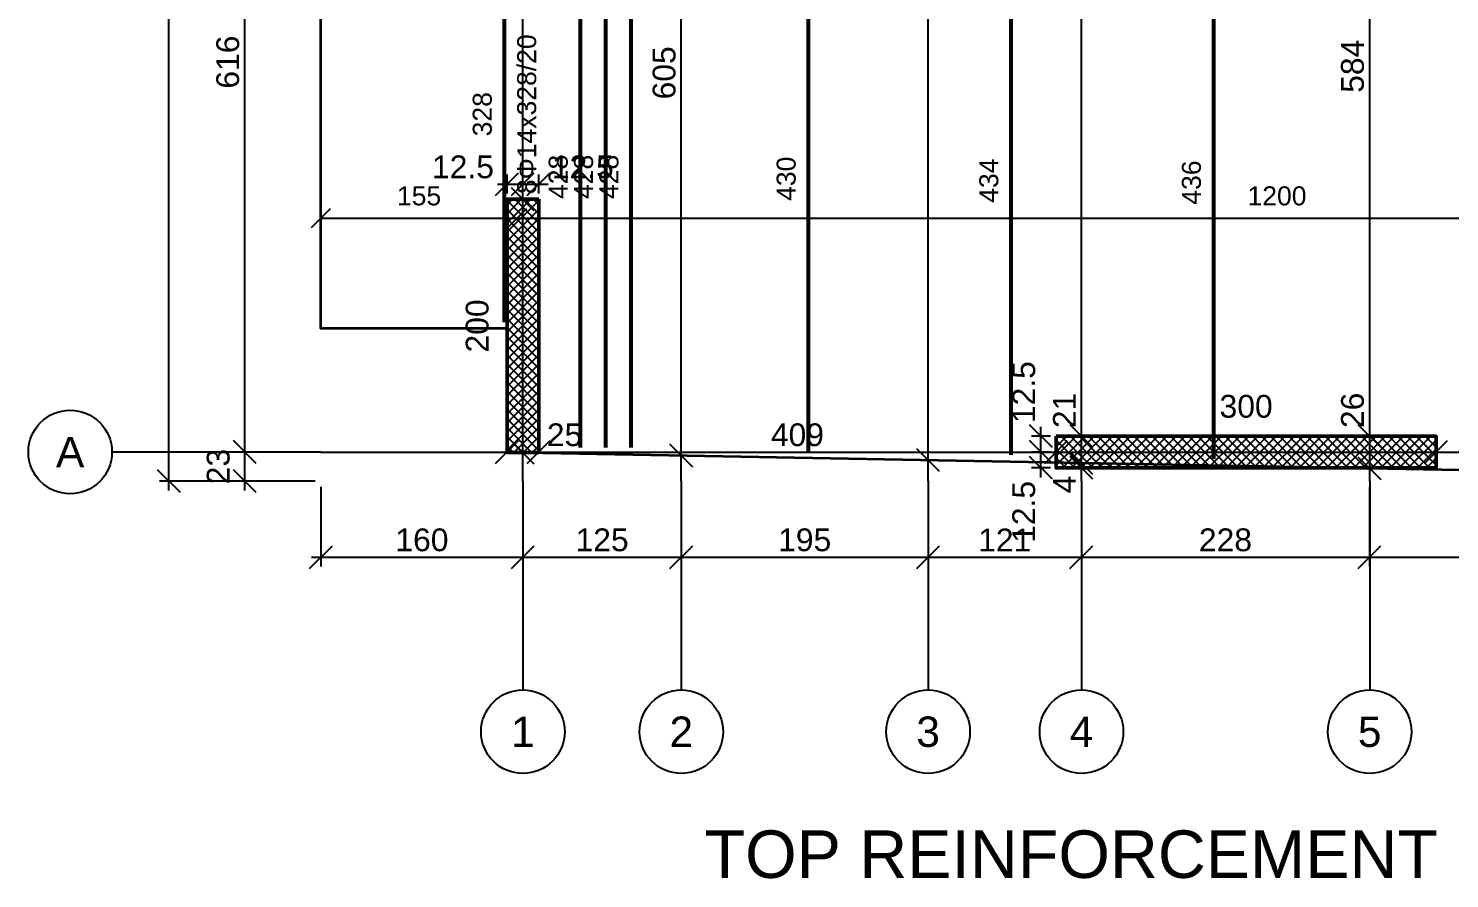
# Model space of a CAD drawing. Header units: millimetres. Extents: x -231 to 4719, y -2977 to 4533.
# Drawn here: x 2688 to 3810, y -2977 to -2305 of the extents above; entities that cross this region are included whole.
import ezdxf
from ezdxf.enums import TextEntityAlignment as Align

# ---------------------------------------------------------------- set-up
doc = ezdxf.new("R2010")
doc.units = ezdxf.units.MM
for name, color, linetype in [('FW_AXIS', 7, 'Continuous'), ('FW_DIM', 7, 'Continuous'), ('FW_WALL_HATCH', 8, 'Continuous'), ('REB_NOTES', 7, 'Continuous'), ('REB_TOP_MESH_Y', 5, 'Continuous'), ('REB_TOP_MESH_Y_RANGE', 5, 'Continuous'), ('REB_TOP_MESH_Y_TEXT', 5, 'Continuous')]:
    doc.layers.add(name, color=color, linetype=linetype)
doc.layers.add('SLAB', color=3, linetype='Continuous', lineweight=35)
doc.layers.add('WALL', color=1, linetype='Continuous', lineweight=50)
doc.styles.add('REBAR_TXT', font='arial.ttf')
doc.styles.get("Standard").update_dxf_attribs({"font": 'arial.ttf'})
doc.dimstyles.new('FW_DIM', dxfattribs={"dimtxt": 18, "dimasz": 9, "dimexe": 7.5, "dimexo": 4.5, "dimgap": 4.5, "dimtad": 1, "dimdec": 0, "dimtxsty": 'Standard', "dimtsz": 9, "dimcen": 2.5, "dimdle": 7.5, "dimclrd": 256, "dimclre": 256, "dimclrt": 7, "dimazin": 3, "dimtfac": 1, "dimtmove": 2, "dimatfit": 3})
doc.dimstyles.new('REBAR M-200', dxfattribs={"dimtxt": 15, "dimasz": 15, "dimexe": 25, "dimexo": 12.5, "dimgap": 10, "dimtad": 1, "dimdec": 0, "dimtxsty": 'Standard', "dimblk": 'NONE', "dimcen": 50, "dimse1": 1, "dimse2": 1, "dimclrd": 6, "dimclre": 6, "dimclrt": 7, "dimazin": 3, "dimtfac": 1, "dimtmove": 2, "dimatfit": 3, "dimldrblk": 'NONE', "dimlwd": 53})
doc.dimstyles.new('REBAR RANGE', dxfattribs={"dimtxt": 15, "dimasz": 2.5, "dimexe": 0, "dimexo": 0, "dimgap": 10, "dimtad": 1, "dimdec": 0, "dimtxsty": 'Standard', "dimtsz": 7.5, "dimcen": 2.5, "dimse1": 1, "dimse2": 1, "dimclrd": 6, "dimclre": 6, "dimclrt": 7, "dimazin": 3, "dimtfac": 1, "dimtmove": 2, "dimatfit": 3, "dimlwd": 25})

# ---------------------------------------------------------------- blocks, each defined once
blk = doc.blocks.new('*D891')
at = {"color": 6, "lineweight": 53}
blk.add_line((3624, -2645), (3624, -2208.5), dxfattribs=at)
at = {"layer": 'Defpoints'}
for p in [(3624, -2208.5), (3624, -2645), (3624, -2645)]:
    blk.add_point(p, dxfattribs=at)
at = {"layer": 'REB_TOP_MESH_Y', "color": 7, "insert": (3606.5, -2426.8), "char_height": 15, "attachment_point": 5, "rotation": 90}
blk.add_mtext('436', dxfattribs=at)
blk = doc.blocks.new('_NONE')
blk = doc.blocks.new('*D899')
at = {"color": 6, "lineweight": 53}
blk.add_line((3064, -2537), (3064, -2208.5), dxfattribs=at)
at = {"layer": 'Defpoints'}
for p in [(3064, -2208.5), (3064, -2537), (3064, -2537)]:
    blk.add_point(p, dxfattribs=at)
at = {"layer": 'REB_TOP_MESH_Y', "color": 7, "insert": (3046.5, -2372.8), "char_height": 15, "attachment_point": 5, "rotation": 90}
blk.add_mtext('328', dxfattribs=at)
blk = doc.blocks.new('*D903')
at = {"color": 6, "lineweight": 53}
blk.add_line((3464, -2642), (3464, -2208.5), dxfattribs=at)
at = {"layer": 'Defpoints'}
for p in [(3464, -2208.5), (3464, -2642), (3464, -2642)]:
    blk.add_point(p, dxfattribs=at)
at = {"layer": 'REB_TOP_MESH_Y', "color": 7, "insert": (3446.5, -2425.3), "char_height": 15, "attachment_point": 5, "rotation": 90}
blk.add_mtext('434', dxfattribs=at)
blk = doc.blocks.new('*D923')
at = {"color": 6, "lineweight": 53}
blk.add_line((3164, -2636), (3164, -2208.5), dxfattribs=at)
at = {"layer": 'Defpoints'}
for p in [(3164, -2208.5), (3164, -2636), (3164, -2636)]:
    blk.add_point(p, dxfattribs=at)
at = {"layer": 'REB_TOP_MESH_Y', "color": 7, "insert": (3146.5, -2422.3), "char_height": 15, "attachment_point": 5, "rotation": 90}
blk.add_mtext('428', dxfattribs=at)
blk = doc.blocks.new('*D930')
at = {"color": 6, "lineweight": 53}
blk.add_line((3304, -2639), (3304, -2208.5), dxfattribs=at)
at = {"layer": 'Defpoints'}
for p in [(3304, -2208.5), (3304, -2639), (3304, -2639)]:
    blk.add_point(p, dxfattribs=at)
at = {"layer": 'REB_TOP_MESH_Y', "color": 7, "insert": (3286.5, -2423.8), "char_height": 15, "attachment_point": 5, "rotation": 90}
blk.add_mtext('430', dxfattribs=at)
blk = doc.blocks.new('*D940')
at = {"color": 6, "lineweight": 53}
blk.add_line((3124, -2636), (3124, -2208.5), dxfattribs=at)
at = {"layer": 'Defpoints'}
for p in [(3124, -2208.5), (3124, -2636), (3124, -2636)]:
    blk.add_point(p, dxfattribs=at)
at = {"layer": 'REB_TOP_MESH_Y', "color": 7, "insert": (3106.5, -2422.3), "char_height": 15, "attachment_point": 5, "rotation": 90}
blk.add_mtext('428', dxfattribs=at)
blk = doc.blocks.new('*D944')
at = {"color": 6, "lineweight": 53}
blk.add_line((3144, -2636), (3144, -2208.5), dxfattribs=at)
at = {"layer": 'Defpoints'}
for p in [(3144, -2208.5), (3144, -2636), (3144, -2636)]:
    blk.add_point(p, dxfattribs=at)
at = {"layer": 'REB_TOP_MESH_Y', "color": 7, "insert": (3126.5, -2422.3), "char_height": 15, "attachment_point": 5, "rotation": 90}
blk.add_mtext('428', dxfattribs=at)
blk = doc.blocks.new('_OBLIQUE')
at = {"color": 0, "linetype": 'BYBLOCK'}
blk.add_line((-0.5, -0.5), (0.5, 0.5), dxfattribs=at)
blk = doc.blocks.new('*D948')
at = {"color": 6, "lineweight": 25}
blk.add_line((3074, -2454.9), (4274, -2454.9), dxfattribs=at)
at = {"layer": 'Defpoints'}
for p in [(3074, -2454.9), (3074, -2454.9), (4274, -2454.9)]:
    blk.add_point(p, dxfattribs=at)
at = {"layer": 'REB_TOP_MESH_Y_RANGE', "color": 6, "xscale": 15, "yscale": 15}
for p in [(3074, -2454.9), (4274, -2454.9)]:
    blk.add_blockref('_OBLIQUE', p, dxfattribs=at)
at = {"layer": 'REB_TOP_MESH_Y_RANGE', "color": 7, "insert": (3674, -2437.4), "char_height": 15, "attachment_point": 5}
blk.add_mtext('1200', dxfattribs=at)
blk = doc.blocks.new('*D963')
at = {"color": 6, "lineweight": 25}
blk.add_line((2919, -2454.9), (3074, -2454.9), dxfattribs=at)
at = {"layer": 'Defpoints'}
for p in [(2919, -2454.9), (2919, -2454.9), (3074, -2454.9)]:
    blk.add_point(p, dxfattribs=at)
at = {"layer": 'REB_TOP_MESH_Y_RANGE', "color": 6, "xscale": 15, "yscale": 15}
for p in [(2919, -2454.9), (3074, -2454.9)]:
    blk.add_blockref('_OBLIQUE', p, dxfattribs=at)
at = {"layer": 'REB_TOP_MESH_Y_RANGE', "color": 7, "insert": (2996.5, -2437.4), "char_height": 15, "attachment_point": 5}
blk.add_mtext('155', dxfattribs=at)
blk = doc.blocks.new('*D969')
for p, q in [((3487.6, -2659.7), (3487.6, -2632.2)), ((3495.1, -2639.7), (3480.1, -2639.7)), ((3495.1, -2652.2), (3480.1, -2652.2))]:
    blk.add_line(p, q)
at = {"layer": 'Defpoints'}
for p in [(3499.6, -2639.7), (3487.6, -2652.2), (3499.6, -2652.2)]:
    blk.add_point(p, dxfattribs=at)
at = {"layer": 'FW_DIM', "xscale": 18, "yscale": 18, "rotation": 90}
for p in [(3487.6, -2639.7), (3487.6, -2652.2)]:
    blk.add_blockref('_OBLIQUE', p, dxfattribs=at)
at = {"layer": 'FW_DIM', "color": 7, "insert": (3474.1, -2687), "char_height": 18, "attachment_point": 5, "rotation": 90}
blk.add_mtext('12.5', dxfattribs=at)
blk = doc.blocks.new('*D970')
for p, q in [((3487.6, -2647.2), (3487.6, -2619.7)), ((3495.1, -2627.2), (3480.1, -2627.2)), ((3495.1, -2639.7), (3480.1, -2639.7))]:
    blk.add_line(p, q)
at = {"layer": 'Defpoints'}
for p in [(3499.6, -2627.2), (3487.6, -2639.7), (3499.6, -2639.7)]:
    blk.add_point(p, dxfattribs=at)
at = {"layer": 'FW_DIM', "xscale": 18, "yscale": 18, "rotation": 90}
for p in [(3487.6, -2627.2), (3487.6, -2639.7)]:
    blk.add_blockref('_OBLIQUE', p, dxfattribs=at)
at = {"layer": 'FW_DIM', "color": 7, "insert": (3474.1, -2592.4), "char_height": 18, "attachment_point": 5, "rotation": 90}
blk.add_mtext('12.5', dxfattribs=at)
blk = doc.blocks.new('*D971')
for p, q in [((3066, -2435.5), (3066, -2420.5)), ((3078.5, -2435.5), (3078.5, -2420.5)), ((3058.5, -2428), (3086, -2428))]:
    blk.add_line(p, q)
at = {"layer": 'Defpoints'}
for p in [(3066, -2428), (3066, -2440), (3078.5, -2440)]:
    blk.add_point(p, dxfattribs=at)
at = {"layer": 'FW_DIM', "xscale": 18, "yscale": 18}
for p in [(3066, -2428), (3078.5, -2428)]:
    blk.add_blockref('_OBLIQUE', p, dxfattribs=at)
at = {"layer": 'FW_DIM', "color": 7, "insert": (3031.2, -2414.5), "char_height": 18, "attachment_point": 5}
blk.add_mtext('12.5', dxfattribs=at)
blk = doc.blocks.new('*D972')
for p, q in [((3078.5, -2435.5), (3078.5, -2420.5)), ((3091, -2435.5), (3091, -2420.5)), ((3071, -2428), (3098.5, -2428))]:
    blk.add_line(p, q)
at = {"layer": 'Defpoints'}
for p in [(3078.5, -2428), (3078.5, -2440), (3091, -2440)]:
    blk.add_point(p, dxfattribs=at)
at = {"layer": 'FW_DIM', "xscale": 18, "yscale": 18}
for p in [(3078.5, -2428), (3091, -2428)]:
    blk.add_blockref('_OBLIQUE', p, dxfattribs=at)
at = {"layer": 'FW_DIM', "color": 7, "insert": (3125.8, -2414.5), "char_height": 18, "attachment_point": 5}
blk.add_mtext('12.5', dxfattribs=at)

msp = doc.modelspace()

# ---------------------------------------------------------------- hatches: boundary and pattern name
at = {"layer": 'FW_WALL_HATCH'}
h = msp.add_hatch(dxfattribs=at)
h.set_pattern_fill('ANSI37', scale=1.6)
h.paths.add_polyline_path([(3066, -2440), (3091, -2440), (3091, -2640), (3066, -2640), (3066, -2440)])
h = msp.add_hatch(dxfattribs=at)
h.set_pattern_fill('ANSI37', scale=1.6)
h.paths.add_polyline_path([(3499.6, -2652.2), (3499.6, -2627.2), (3799.6, -2627.2), (3799.6, -2652.2), (3499.6, -2652.2)])

# ---------------------------------------------------------------- linework, layer by layer
at = {"layer": 'FW_AXIS', "color": 8}
for p, q in [((3078.5, -2662.7), (3078.5, -1072.7)), ((3203.6, -2662.7), (3203.6, -1072.7)), ((3398.5, -2662.7), (3398.5, -1072.7)), ((3519.6, -2662.7), (3519.6, -1072.7)), ((3747.2, -2662.7), (3747.2, -1072.7)), ((2919, -2639.7), (4488.1, -2639.7))]:
    msp.add_line(p, q, dxfattribs=at)
at = {"layer": 'FW_AXIS', "linetype": 'CONTINUOUS'}
for p, q in [((2919, -2639.7), (2754, -2639.7)), ((3078.5, -2662.7), (3078.5, -2827.7)), ((3203.6, -2662.7), (3203.6, -2827.7)), ((3398.5, -2662.7), (3398.5, -2827.7)), ((3519.6, -2662.7), (3519.6, -2827.7)), ((3747.2, -2662.7), (3747.2, -2827.7))]:
    msp.add_line(p, q, dxfattribs=at)
at = {"layer": 'FW_AXIS'}
for centre in [(2721, -2639.7), (3078.5, -2860.7), (3203.6, -2860.7), (3398.5, -2860.7), (3519.6, -2860.7), (3747.2, -2860.7)]:
    msp.add_circle(centre, 33, dxfattribs=at)
at = {"layer": 'SLAB'}
msp.add_lwpolyline([(3386, -1072.7), (4286, -1072.9), (4286, -1170.7), (4488, -1170.7), (4488, -1674.7), (4286, -1674.7), (4286, -2060.7), (4488.1, -2060.7), (4488.1, -2564.7), (4286, -2564.7), (4286, -2662.7), (3066, -2640), (3066, -2542.1), (2919, -2542.1), (2919, -1775.7), (3121.2, -1775.7), (3121.2, -1737), (3274, -1480.1), (3184, -1480.1), (3184, -1170.8), (3386, -1170.8), (3386, -1072.7)], dxfattribs=at)
at = {"layer": 'WALL'}
for points in [[(3091, -2440), (3066, -2440), (3066, -2640), (3091, -2640)], [(3499.6, -2627.2), (3799.6, -2627.2), (3799.6, -2652.2), (3499.6, -2652.2)]]:
    msp.add_lwpolyline(points, close=True, dxfattribs=at)

# ---------------------------------------------------------------- texts
at = {"layer": 'FW_AXIS', "color": 7, "style": 'REBAR_TXT'}
for s, p in [('A', (2721, -2639.7)), ('1', (3078.5, -2860.7)), ('2', (3203.6, -2860.7)), ('3', (3398.5, -2860.7)), ('4', (3519.6, -2860.7)), ('5', (3747.2, -2860.7))]:
    msp.add_text(s, height=24, dxfattribs=at).set_placement(p, align=Align.MIDDLE_CENTER)
at = {"layer": 'REB_NOTES', "color": 7, "style": 'REBAR_TXT'}
msp.add_text('TOP REINFORCEMENT - DIRECTION Y', height=37.5, dxfattribs=at).set_placement((3703.6, -2938.7), align=Align.TOP_CENTER)
at = {"layer": 'REB_TOP_MESH_Y_TEXT', "color": 7, "style": 'REBAR_TXT'}
msp.add_text('8Φ14x328/20', height=15, rotation=90, dxfattribs=at).set_placement((3074, -2372.8), align=Align.TOP_CENTER)

# ---------------------------------------------------------------- dimensions: what is measured, and where the dimension line sits
at = {"layer": 'FW_DIM'}
for base, p1, p2 in [((2799, -2662.7), (2919, -2662.7), (2919, -1072.7)), ((2859, -2639.7), (2919, -2639.7), (2919, -2023.5)), ((2859, -2662.7), (2919, -2662.7), (2919, -2639.7))]:
    msp.add_linear_dim(base=base, p1=p1, p2=p2, angle=90, dimstyle='FW_DIM', dxfattribs=at).render()
for base, p1, p2, location, text in [((3398.5, -2646.2), (3398.5, -2646.2), (3398.5, -1292.7), (3385, -1969.5), '1353'), ((3519.6, -2627.2), (3519.6, -2627.2), (3519.6, -1897.7), (3506.1, -2262.4), '730'), ((3078.5, -2440), (3078.5, -2440), (3078.5, -2037.7), (3065, -2238.9), '402'), ((3203.6, -2642.6), (3203.6, -2642.6), (3203.6, -2037.7), (3190.1, -2340.1), '605'), ((3747.2, -2627.2), (3747.2, -2627.2), (3747.2, -2042.7), (3733.7, -2334.9), '584'), ((3078.5, -2640.2), (3078.5, -2640.2), (3078.5, -2440), (3042.5, -2540.1), '200'), ((3519.6, -2648.5), (3519.6, -2648.5), (3519.6, -2627.2), (3506.1, -2606.8), '21'), ((3747.2, -2652.7), (3747.2, -2652.7), (3747.2, -2627.2), (3733.7, -2606.8), '26'), ((3519.6, -2652.2), (3519.6, -2652.2), (3519.6, -2648.5), (3506.1, -2665.4), '4')]:
    msp.add_linear_dim(base=base, p1=p1, p2=p2, angle=90, location=location, text=text, dimstyle='FW_DIM', override={"dimtmove": 2}, dxfattribs=at).render()
for base, p1, p2, picture, middle in [((3066, -2428), (3066, -2440), (3078.5, -2440), '*D971', (3031.2, -2414.5)), ((3078.5, -2428), (3078.5, -2440), (3091, -2440), '*D972', (3125.8, -2414.5))]:
    dim = msp.add_linear_dim(base=base, p1=p1, p2=p2, text='12.5', dimstyle='FW_DIM', override={"dimtmove": 2}, dxfattribs=at)
    dim.commit()
    dim.dimension.update_dxf_attribs({"geometry": picture, "text_midpoint": middle, "dimtype": 160})
for base, p1, p2, picture, middle in [((3487.6, -2639.7), (3499.6, -2639.7), (3499.6, -2627.2), '*D970', (3474.1, -2592.4)), ((3487.6, -2652.2), (3499.6, -2652.2), (3499.6, -2639.7), '*D969', (3474.1, -2687))]:
    dim = msp.add_linear_dim(base=base, p1=p1, p2=p2, angle=90, text='12.5', dimstyle='FW_DIM', override={"dimtmove": 2}, dxfattribs=at)
    dim.commit()
    dim.dimension.update_dxf_attribs({"geometry": picture, "text_midpoint": middle, "dimtype": 160})
for base, p1, p2, location, text in [((3499.6, -2639.7), (3499.6, -2639.7), (3799.6, -2639.7), (3649.6, -2603.7), '300'), ((3066, -2639.7), (3066, -2639.7), (3091, -2639.7), (3111.4, -2626.2), '25'), ((3091, -2639.7), (3091, -2639.7), (3499.6, -2639.7), (3295.3, -2626.2), '409'), ((3799.6, -2639.7), (3799.6, -2639.7), (4261, -2639.7), (4030.3, -2626.2), '461')]:
    msp.add_linear_dim(base=base, p1=p1, p2=p2, location=location, text=text, dimstyle='FW_DIM', override={"dimtmove": 2}, dxfattribs=at).render()
for base, p1, p2 in [((2919.0398754, -2722.7148471), (2919.0398754, -2662.7148471), (3078.5398754, -2662.7148471)), ((3078.5, -2722.7), (3078.5, -2662.7), (3203.6, -2662.7)), ((3203.6, -2722.7), (3203.6, -2662.7), (3398.5, -2662.7)), ((3398.5, -2722.7), (3398.5, -2662.7), (3519.5, -2662.7)), ((3519.5, -2722.7), (3519.5, -2662.7), (3747.1, -2662.7)), ((3747.1, -2722.7), (3747.1, -2662.7), (3934.5, -2662.7))]:
    msp.add_linear_dim(base=base, p1=p1, p2=p2, dimstyle='FW_DIM', dxfattribs=at).render()
at = {"layer": 'REB_TOP_MESH_Y'}
for base, p1, p2, picture, middle in [((3064.0398754, -2537.0134907), (3064.0398754, -2537.0134907), (3064.0398754, -2208.5134907), '*D899', (3046.5398754, -2372.7634907)), ((3124.0398754, -2636.0134907), (3124.0398754, -2636.0134907), (3124.0398754, -2208.5134907), '*D940', (3106.5398754, -2422.2634907)), ((3144.0398754, -2636.0134907), (3144.0398754, -2636.0134907), (3144.0398754, -2208.5134907), '*D944', (3126.5398754, -2422.2634907)), ((3164.0398754, -2636.0134907), (3164.0398754, -2636.0134907), (3164.0398754, -2208.5134907), '*D923', (3146.5398754, -2422.2634907)), ((3304.0398754, -2639.0134907), (3304.0398754, -2639.0134907), (3304.0398754, -2208.5134907), '*D930', (3286.5398754, -2423.7634907)), ((3464.0398754, -2642.0134907), (3464.0398754, -2642.0134907), (3464.0398754, -2208.5134907), '*D903', (3446.5398754, -2425.2634907)), ((3624.0398754, -2645.0134907), (3624.0398754, -2645.0134907), (3624.0398754, -2208.5134907), '*D891', (3606.5398754, -2426.7634907))]:
    dim = msp.add_linear_dim(base=base, p1=p1, p2=p2, angle=90, dimstyle='REBAR M-200', dxfattribs=at)
    dim.commit()
    dim.dimension.update_dxf_attribs({"geometry": picture, "text_midpoint": middle})
at = {"layer": 'REB_TOP_MESH_Y_RANGE'}
for base, p1, p2, picture, middle in [((2919, -2454.9), (2919, -2454.9), (3074, -2454.9), '*D963', (2996.5, -2437.4)), ((3074, -2454.9), (3074, -2454.9), (4274, -2454.9), '*D948', (3674, -2437.4))]:
    dim = msp.add_linear_dim(base=base, p1=p1, p2=p2, dimstyle='REBAR RANGE', dxfattribs=at)
    dim.commit()
    dim.dimension.update_dxf_attribs({"geometry": picture, "text_midpoint": middle})

doc.saveas('drawing.dxf')
